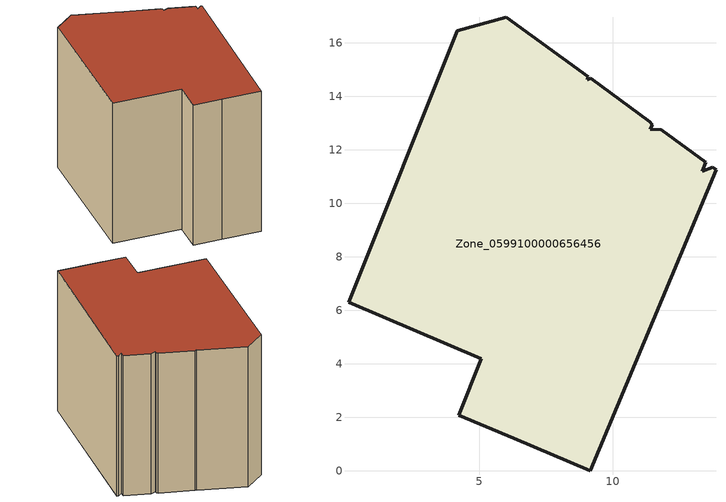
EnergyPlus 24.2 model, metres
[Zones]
Zone_0599100000656456
 floor ground (C_G): 4.18,16.46 6.02,16.97 9.08,14.74 9.04,14.63 9.16,14.68 11.38,13.06 11.47,12.95 11.4,12.78 11.79,12.76 13.48,11.53 13.34,11.21 13.73,11.35 13.85,11.26 9.15,0 6.3,1.22 4.24,2.08 5.07,4.2 0.11,6.3 z0
 wall outside (C_F): 5.07,4.2 4.24,2.08 6.3,1.22 9.15,0 13.85,11.26 13.73,11.35 13.34,11.21 13.48,11.53 11.79,12.76 11.4,12.78 11.47,12.95 11.38,13.06 9.16,14.68 9.04,14.63 9.08,14.74 6.02,16.97 4.18,16.46 0.11,6.3 5.07,4.2 z0:12.23
 roof outside (C_R): 11.47,12.95 11.38,13.06 9.16,14.68 9.04,14.63 9.08,14.74 6.02,16.97 4.18,16.46 0.11,6.3 5.07,4.2 4.24,2.08 6.3,1.22 9.15,0 13.85,11.26 13.73,11.35 13.34,11.21 13.48,11.53 11.79,12.76 11.4,12.78 z12.23
[BUILDING]
Pand.0599100000656456: North Axis=0; Terrain=City; Loads Convergence Tolerance Value=0.04; Temperature Convergence Tolerance Value=0.4; Solar Distribution=FullExterior; Maximum Number of Warmup Days=25; Minimum Number of Warmup Days=1
[Site:Location]
Rotterdam.The.Hague.AP_ZH_NLD Design_Conditions: Latitude=51.96; Longitude=4.45; Time Zone=1; Elevation=-4.5
[SITE:GROUNDTEMPERATURE:BUILDINGSURFACE]
18, 18, 18, 18, 18, 18, 18, 18, 18, 18, 18, 18
[MATERIAL] Thermal Absorptance=0.9; Solar Absorptance=0.7; Visible Absorptance=0.7
Name | Roughness | Thickness | Conductivity | Density | Specific Heat
G.TI.1946 | MediumSmooth | 0.15 | 1 | 540 | 1210
F.TI.1946 | Rough | 0.3 | 0.857143 | 1920 | 840
R.TI.1946 | MediumRough | 0.2 | 0.1 | 1500 | 1000
[CONSTRUCTION]
C_G: G.TI.1946
C_F: F.TI.1946
C_R: R.TI.1946
[ZONE]
Zone_0599100000656456: Type=1; Multiplier=1; Ceiling Height=Autocalculate; Volume=Autocalculate; Floor Area=autocalculate; Part of Total Floor Area=Yes
[ZONEINFILTRATION:DESIGNFLOWRATE]
Infil_Zone_0599100000656456: Zone or ZoneList or Space or SpaceList=Zone_0599100000656456; Schedule=AlwaysOn; Design Flow Rate Calculation Method=Flow/Area; Flow Rate per Floor Area=0.003; Constant Term Coefficient=1; Temperature Term Coefficient=0; Velocity Term Coefficient=0; Velocity Squared Term Coefficient=0
[HVACTEMPLATE:ZONE:IDEALLOADSAIRSYSTEM]
Zone_0599100000656456: Maximum Heating Supply Air Temperature=50; Minimum Cooling Supply Air Temperature=13; Maximum Heating Supply Air Humidity Ratio=0.0156; Minimum Cooling Supply Air Humidity Ratio=0.0077; Heating Limit=NoLimit; Cooling Limit=NoLimit; Dehumidification Control Type=ConstantSensibleHeatRatio; Cooling Sensible Heat Ratio=0.7; Dehumidification Setpoint=60; Humidification Control Type=None; Humidification Setpoint=30; Outdoor Air Method=None; Outdoor Air Flow Rate per Person=0.00944; Outdoor Air Flow Rate per Zone Floor Area=0; Outdoor Air Flow Rate per Zone=0; Demand Controlled Ventilation Type=None; Outdoor Air Economizer Type=NoEconomizer; Heat Recovery Type=None; Sensible Heat Recovery Effectiveness=0.7; Latent Heat Recovery Effectiveness=0.65
[ZONECONTROL:THERMOSTAT]
ThermostatControl_Zone_0599100000656456: Zone or ZoneList=Zone_0599100000656456; Control Type Schedule=DualSetpointControlType; Control 1=Thermostat_Zone_0599100000656456; Temperature Difference Between Cutout And Setpoint=0
[THERMOSTATSETPOINT:DUALSETPOINT]
Thermostat_Zone_0599100000656456: Heating Setpoint Temperature Schedule=HeatingSetpoint_Zone_0599100000656456; Cooling Setpoint Temperature Schedule=CoolingSetpoint_Zone_0599100000656456
[SCHEDULE:COMPACT]
HeatingSetpoint_Zone_0599100000656456: Through: 12/31, For: AllDays, Until: 24:00, 21
CoolingSetpoint_Zone_0599100000656456: Through: 12/31, For: AllDays, Until: 24:00, 24
DualSetpointControlType: Through: 12/31, For: AllDays, Until: 24:00, 4
AlwaysOn: Through: 12/31, For: AllDays, Until: 24:00, 1
